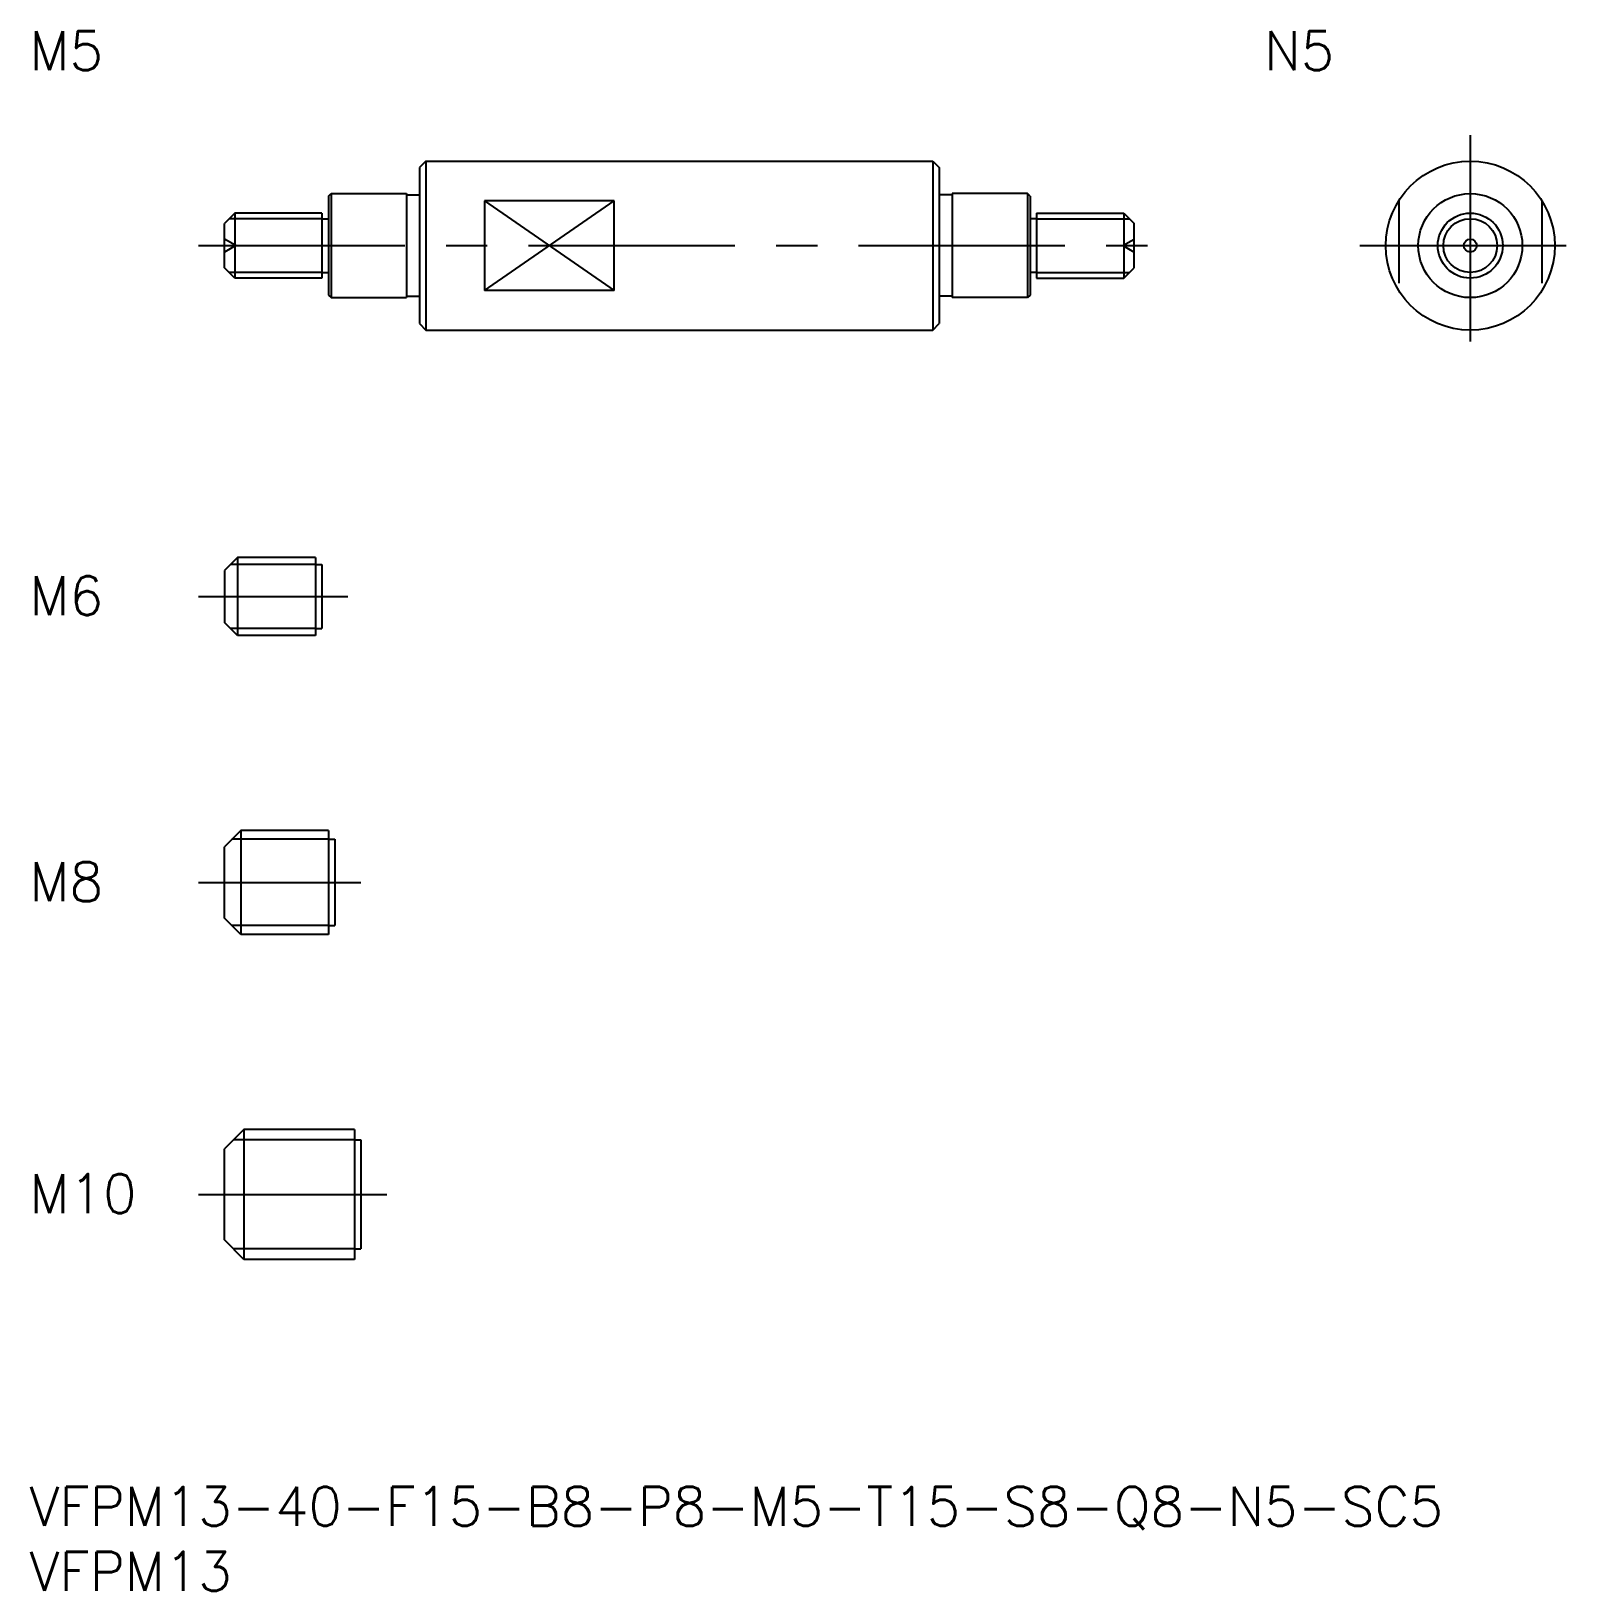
# Model space of a CAD drawing. Extents: x 0 to 119, y -8 to 112.
import ezdxf

# ---------------------------------------------------------------- set-up
doc = ezdxf.new("R2010")
doc.units = 0
doc.header["$LTSCALE"] = 0.5
doc.linetypes.add('CENTER', pattern=[50.8, 31.75, -6.35, 6.35, -6.35])
doc.linetypes.add('DASHED', pattern=[19.05, 12.7, -6.35])
for name, color, linetype in [('MSM_CENTER', 1, 'CENTER'), ('MSM_CONTINUOUS', 7, 'CONTINUOUS'), ('MSM_DASHED', 4, 'DASHED'), ('MSM_NARROW', 5, 'CONTINUOUS'), ('MSM_PART_NUMBER', 7, 'CONTINUOUS')]:
    doc.layers.add(name, color=color, linetype=linetype)
doc.styles.get("Standard").update_dxf_attribs({"font": 'txt.shx', "height": 1, "bigfont": 'bigfont.shx'})

# ---------------------------------------------------------------- blocks, each defined once
blk = doc.blocks.new('*U12')
at = {"layer": 'MSM_PART_NUMBER'}
blk.add_text('VFPM13-40-F15-B8-P8-M5-T15-S8-Q8-N5-SC5', height=3, dxfattribs=at).set_placement((0, -3))
blk = doc.blocks.new('*U13')
at = {"layer": 'MSM_PART_NUMBER'}
blk.add_text('VFPM13', height=3, dxfattribs=at).set_placement((0, -8))
blk = doc.blocks.new('*U14')
at = {"layer": 'MSM_PART_NUMBER'}
blk.add_text('M10', height=3, dxfattribs=at).set_placement((0, 21.06))
blk = doc.blocks.new('*U15')
at = {"layer": 'MSM_PART_NUMBER'}
blk.add_text('M8', height=3, dxfattribs=at).set_placement((0, 45.06))
blk = doc.blocks.new('*U16')
at = {"layer": 'MSM_PART_NUMBER'}
blk.add_text('M6', height=3, dxfattribs=at).set_placement((0, 67.06))
blk = doc.blocks.new('*U17')
at = {"layer": 'MSM_PART_NUMBER'}
blk.add_text('M5', height=3, dxfattribs=at).set_placement((0, 109))
blk = doc.blocks.new('*U18')
at = {"layer": 'MSM_PART_NUMBER'}
blk.add_text('N5', height=3, dxfattribs=at).set_placement((95, 109))

msp = doc.modelspace()

# ---------------------------------------------------------------- linework, layer by layer
at = {"layer": 'MSM_CENTER'}
for p, q in [((110.87, 104), (110.87, 87)), ((13, 95.5), (87, 95.5)), ((102.37, 95.5), (119.37, 95.5)), ((13, 68.5), (24.5, 68.5)), ((13, 46.5), (25.5, 46.5)), ((13, 22.5), (27.5, 22.5))]:
    msp.add_line(p, q, dxfattribs=at)
at = {"layer": 'MSM_CONTINUOUS'}
for p, q in [((30.5, 102), (30, 101.5)), ((30, 101.5), (30, 89.5)), ((30.5, 102), (69.5, 102)), ((30.5, 102), (30.5, 89)), ((69.5, 102), (69.5, 89)), ((69.5, 102), (70, 101.5)), ((70, 101.5), (70, 89.5)), ((23, 99.3), (23.2, 99.5)), ((23, 99.3), (23, 91.7)), ((23.2, 99.5), (29, 99.5)), ((23.2, 99.5), (23.2, 91.5)), ((29, 99.5), (29, 91.5)), ((29, 99.4), (30, 99.4)), ((45, 98.96), (35, 98.96)), ((35, 98.96), (35, 92.04)), ((45, 92.04), (45, 98.96)), ((71, 99.4), (70, 99.4)), ((76.8, 99.5), (71, 99.5)), ((71, 99.5), (71, 91.5)), ((77, 99.3), (76.8, 99.5)), ((76.8, 99.5), (76.8, 91.5)), ((77, 99.3), (77, 91.7)), ((15.8, 98), (15, 97.2)), ((22.5, 98), (15.8, 98)), ((15.8, 98), (15.8, 93)), ((22.5, 98), (22.5, 93)), ((22.5, 97.57), (23, 97.57)), ((77.5, 97.57), (77, 97.57)), ((77.5, 98), (84.2, 98)), ((77.5, 98), (77.5, 93)), ((84.2, 98), (85, 97.2)), ((84.2, 98), (84.2, 93)), ((15, 93.8), (15, 97.2)), ((85, 93.8), (85, 97.2)), ((15.8, 93), (15, 93.8)), ((84.2, 93), (85, 93.8)), ((22.5, 93), (15.8, 93)), ((22.5, 93.43), (23, 93.43)), ((77.5, 93.43), (77, 93.43)), ((77.5, 93), (84.2, 93)), ((23, 91.7), (23.2, 91.5)), ((23.2, 91.5), (29, 91.5)), ((29, 91.6), (30, 91.6)), ((45, 92.04), (35, 92.04)), ((71, 91.6), (70, 91.6)), ((76.8, 91.5), (71, 91.5)), ((77, 91.7), (76.8, 91.5)), ((30, 89.5), (30.5, 89)), ((30.5, 89), (69.5, 89)), ((69.5, 89), (70, 89.5)), ((16, 71.5), (15, 70.5)), ((22, 71.5), (16, 71.5)), ((16, 71.5), (16, 65.5)), ((22, 71.5), (22, 65.5)), ((22, 70.96), (22.5, 70.96)), ((22.5, 70.96), (22.5, 66.04)), ((15, 70.5), (15, 66.5)), ((16, 65.5), (15, 66.5)), ((22, 66.04), (22.5, 66.04)), ((22, 65.5), (16, 65.5)), ((16.25, 50.5), (15, 49.25)), ((23, 50.5), (16.25, 50.5)), ((16.25, 50.5), (16.25, 42.5)), ((23, 50.5), (23, 42.5)), ((15, 43.75), (15, 49.25)), ((23, 49.82), (23.5, 49.82)), ((23.5, 49.82), (23.5, 43.18)), ((16.25, 42.5), (15, 43.75)), ((23, 42.5), (16.25, 42.5)), ((23, 43.18), (23.5, 43.18)), ((16.5, 27.5), (15, 26)), ((25, 27.5), (16.5, 27.5)), ((16.5, 27.5), (16.5, 17.5)), ((25, 27.5), (25, 17.5)), ((25, 26.69), (25.5, 26.69)), ((25.5, 26.69), (25.5, 18.31)), ((15, 19), (15, 26)), ((16.5, 17.5), (15, 19)), ((25, 18.31), (25.5, 18.31)), ((25, 17.5), (16.5, 17.5))]:
    msp.add_line(p, q, dxfattribs=at)
for radius in [6.5, 4, 2.5, 0.5]:
    msp.add_circle((110.87, 95.5), radius, dxfattribs=at)
at = {"layer": 'MSM_DASHED'}
for p, q in [((105.37, 98.96), (105.37, 92.04)), ((116.37, 98.96), (116.37, 92.04)), ((15.87, 95.5), (15, 96)), ((15.87, 95.5), (15, 95)), ((84.13, 95.5), (85, 96)), ((84.13, 95.5), (85, 95))]:
    msp.add_line(p, q, dxfattribs=at)
at = {"layer": 'MSM_NARROW'}
for p, q in [((35, 92.04), (45, 98.96)), ((35, 98.96), (45, 92.04)), ((22.5, 97.57), (15.37, 97.57)), ((77.5, 97.57), (84.63, 97.57)), ((22.5, 93.43), (15.37, 93.43)), ((77.5, 93.43), (84.63, 93.43)), ((22, 70.96), (15.46, 70.96)), ((22, 66.04), (15.46, 66.04)), ((23, 49.82), (15.57, 49.82)), ((23, 43.18), (15.57, 43.18)), ((25, 26.69), (15.69, 26.69)), ((25, 18.31), (15.69, 18.31))]:
    msp.add_line(p, q, dxfattribs=at)
msp.add_circle((110.87, 95.5), 2.07, dxfattribs=at)

# ---------------------------------------------------------------- block references
at = {"layer": 'MSM_CONTINUOUS'}
for name in ['*U17', '*U18', '*U16', '*U15', '*U14', '*U12', '*U13']:
    msp.add_blockref(name, (0, 0), dxfattribs=at)

doc.saveas('drawing.dxf')
